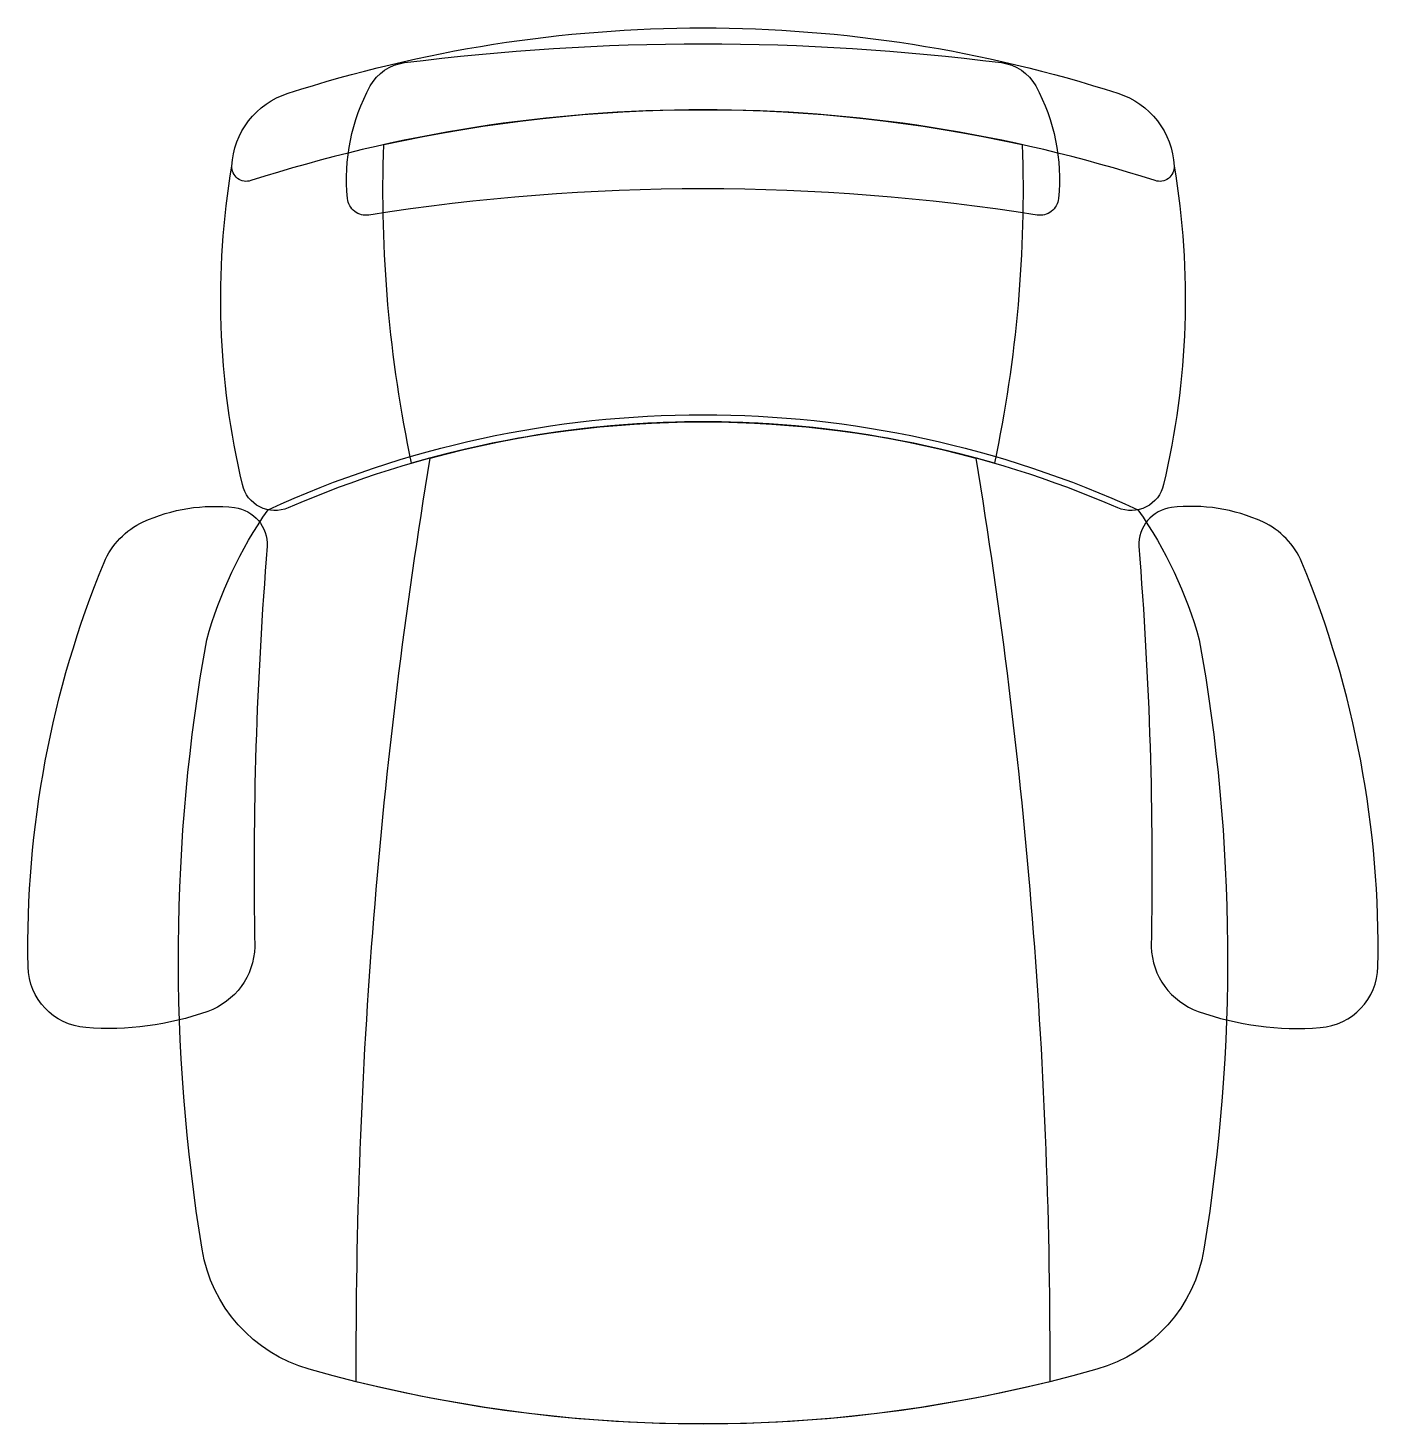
# Model space of a CAD drawing. Header units: millimetres. Extents: x -324 to 324, y -336 to 336.
import ezdxf

# ---------------------------------------------------------------- set-up
doc = ezdxf.new("R2010")
doc.units = ezdxf.units.MM
doc.header["$LTSCALE"] = 0.001

msp = doc.modelspace()

# ---------------------------------------------------------------- linework, layer by layer
for points in [[(-199.3, 104.89, -0.471476), (-221.3, 116.09, -0.100448), (-226.4, 269.19, -0.310716), (-199.4, 304.19, -0.157479), (199.4, 304.19, -0.310716), (226.4, 269.19, -0.100448), (221.3, 116.09, -0.471476), (199.3, 104.89, 0.207418), (-199.3, 104.89)], [(-217.2, 262.19, -0.527943), (-226.4, 269.19, -0.310716), (-199.4, 304.19, -0.157479), (199.4, 304.19, -0.310716), (226.4, 269.19, -0.527943), (217.2, 262.19, 0.156807), (-217.2, 262.19)], [(-160.5, 245.59, -0.428923), (-170.8, 253.59, -0.151259), (-159.9, 307.69, -0.239628), (-143.4, 318.89, -0.063556), (143.4, 318.89, -0.239628), (159.9, 307.69, -0.151259), (170.8, 253.59, -0.428923), (160.5, 245.59, 0.078662), (-160.5, 245.59)], [(-140, 126.29, -0.060933), (-153.4, 279.49, -0.109382), (153.4, 279.49, -0.060933), (140, 126.29, 0.142531), (-140, 126.29)], [(-189.3, -309.21, -0.291039), (-240.7, -251.51, -0.084962), (-238.5, 41.39, -0.085003), (-209, 103.99, -0.218497), (209, 103.99, -0.085003), (238.5, 41.39, -0.084962), (240.7, -251.51, -0.291039), (189.3, -309.21, -0.139374), (-189.3, -309.21)], [(-166.6, -315.21, -0.041961), (-131.1, 128.79, -0.133131), (131.1, 128.79, -0.041961), (166.6, -315.21, -0.122118), (-166.6, -315.21)], [(-287.8, 78.59, -0.189597), (-269, 98.09, -0.139303), (-225.1, 104.99, -0.389292), (-209.4, 86.39, 0.025009), (-215.4, -106.11, -0.309812), (-238, -137.21, -0.105005), (-296.6, -145.01, -0.386097), (-324.3, -115.71, -0.102793), (-287.8, 78.59)], [(287.8, 78.59, 0.189597), (269, 98.09, 0.139303), (225.1, 104.99, 0.389292), (209.4, 86.39, -0.025009), (215.4, -106.11, 0.309812), (238, -137.21, 0.105005), (296.6, -145.01, 0.386097), (324.3, -115.71, 0.102793), (287.8, 78.59)]]:
    msp.add_lwpolyline(points, format="xyb")

doc.saveas('drawing.dxf')
